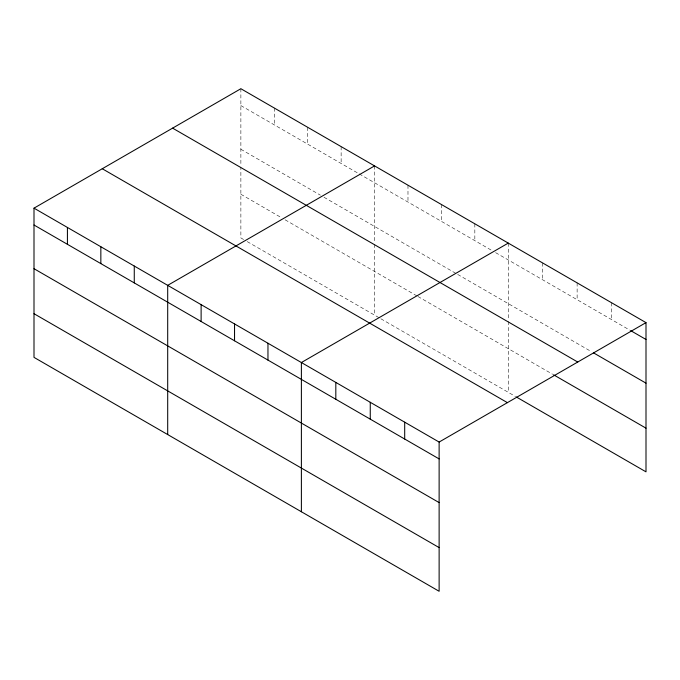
<?xml version="1.0" encoding="UTF-8"?>
<svg xmlns="http://www.w3.org/2000/svg" width="680" height="680" viewBox="0 0 680 680"><rect width="100%" height="100%" fill="white"/><g stroke="black" fill="none" stroke-linecap="round" stroke-linejoin="round"><path stroke-width="0.51" stroke-dasharray="3.4 2.55" d="M240.873 105.578L358.3 173.374M359.21 173.901L491.997 250.563M495.61 252.645L629.688 330.055M240.873 149.26L320.365 195.151M323.977 197.243L456.764 273.904M457.674 274.423L591.625 351.764M240.873 194.259L281.52 217.727M285.132 219.819L417.019 295.962M417.92 296.48L552.662 374.272M243.584 239.504L240.873 237.94L240.873 167.05M247.197 241.596L379.984 318.257M380.885 318.775L515.508 396.5M611.567 302.745L611.567 319.591M577.125 282.863L577.125 299.71M542.691 262.981L542.691 279.828M508.258 243.1L508.258 320.374M508.258 321.419L508.258 392.317M474.835 223.797L474.835 240.652M441.413 204.501L441.413 221.357M407.983 185.206L407.983 202.062M374.561 165.911L374.561 243.194M374.561 244.239L374.561 315.129M341.139 146.617L341.139 163.472M307.717 127.313L307.717 144.168M274.295 108.018L274.295 124.873M240.873 88.723L240.873 166.005"/><path stroke-width="1.02" d="M34 208.156L439.127 442.06L439.127 591.277L34 357.374L34 208.156L240.873 88.723L646 322.626L646 471.844L516.409 397.026M374.561 165.911L167.696 285.345L167.696 434.562M508.258 243.1L301.385 362.534L301.385 511.751M439.127 442.06L646 322.626M630.598 330.582L646 339.473M593.436 352.809L646 383.154M172.601 128.137L577.736 362.032M553.571 374.791L646 428.162M102.263 168.742L507.399 402.645M34 225.012L439.127 458.915M34 268.694L439.127 502.596M34 313.701L439.127 547.596M404.694 422.178L404.694 439.034M370.26 402.296L370.26 419.152M335.818 382.415L335.818 399.271M267.962 343.238L267.962 360.094M234.541 323.944L234.541 340.791M201.119 304.64L201.119 321.495M134.266 266.05L134.266 282.905M100.844 246.755L100.844 263.611M67.422 227.46L67.422 244.307"/></g></svg>
